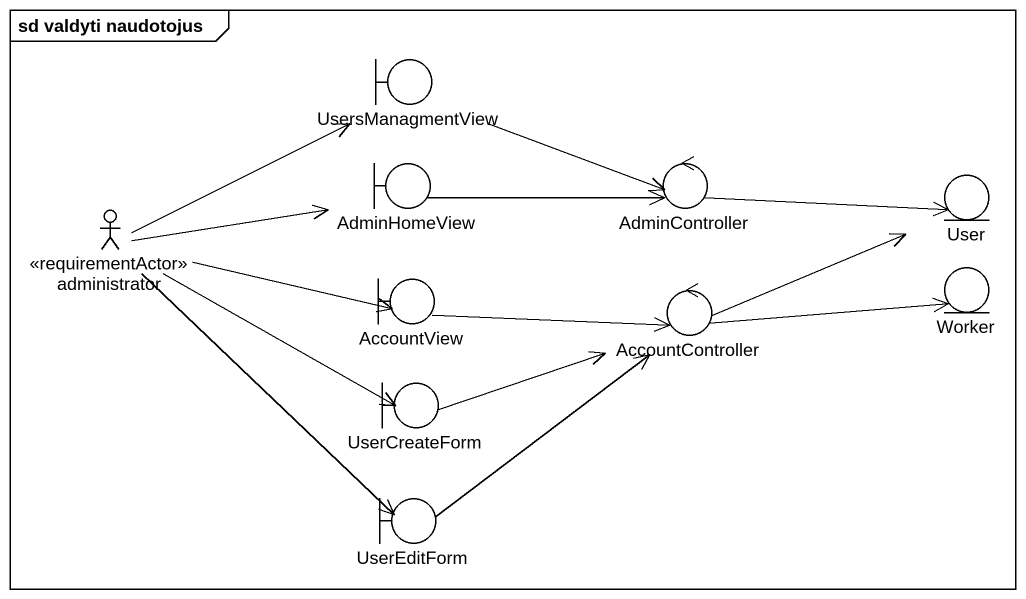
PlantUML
@startuml
mainframe sd valdyti naudotojus
boundary UsersManagmentView
boundary AdminHomeView
control AdminController
entity User
actor administrator <<requirementActor>>
boundary AccountView
control AccountController
entity Worker
boundary UserCreateForm
boundary UserEditForm
UsersManagmentView -right-> AdminController
AdminHomeView -right-> AdminController
AdminController -right-> User
administrator -right-> UsersManagmentView
administrator -right-> AdminHomeView
administrator -right-> AccountView
administrator -right-> UserCreateForm
administrator --> UserEditForm
AccountView -right-> AccountController
AccountController -right-> User
AccountController -right-> Worker
UserCreateForm -right-> AccountController
UserEditForm -up-> AccountController
@enduml
